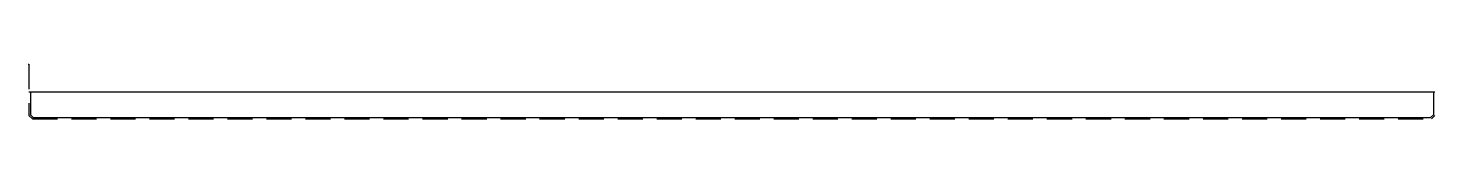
# Model space of a CAD drawing. Header units: millimetres. Extents: x 19868 to 801382, y -4805 to 85279.
# Drawn here: x 748738 to 753785, y 67082 to 67279 of the extents above; entities that cross this region are included whole.
import ezdxf

# ---------------------------------------------------------------- set-up
doc = ezdxf.new("R2010")
doc.units = ezdxf.units.MM
doc.header["$LTSCALE"] = 250
doc.linetypes.add('HID', pattern=[2.8, 1.8, -1])
for name, color, linetype in [('A-FIN', 6, 'Continuous'), ('A-FIN-8', 8, 'Continuous'), ('A-WP', 1, 'HID')]:
    doc.layers.add(name, color=color, linetype=linetype)

msp = doc.modelspace()

# ---------------------------------------------------------------- linework, layer by layer
at = {"layer": 'A-FIN'}
msp.add_line((748741.2, 67178.9), (753785.2, 67178.9), dxfattribs=at)
at = {"layer": 'A-FIN-8'}
for p, q in [((748746.2, 67178.9), (748746.2, 67097.1)), ((753780.2, 67178.9), (753780.2, 67097.1)), ((748756.4, 67086.9), (748746.2, 67097.1)), ((748756.4, 67086.9), (753770, 67086.9)), ((753770, 67086.9), (753780.2, 67097.1))]:
    msp.add_line(p, q, dxfattribs=at)
at = {"layer": 'A-WP', "ltscale": 0.2}
for p, q in [((748753.4, 67081.9), (748741.2, 67094.1)), ((748753.4, 67081.9), (753773.1, 67081.9)), ((753773.1, 67081.9), (753785.2, 67094.1))]:
    msp.add_line(p, q, dxfattribs=at)
at = {"layer": 'A-WP', "linetype": 'HID', "ltscale": 0.2}
msp.add_lwpolyline([(748738.2, 67278.9), (748741.2, 67278.9), (748741.2, 67094.1)], dxfattribs=at)

doc.saveas('drawing.dxf')
